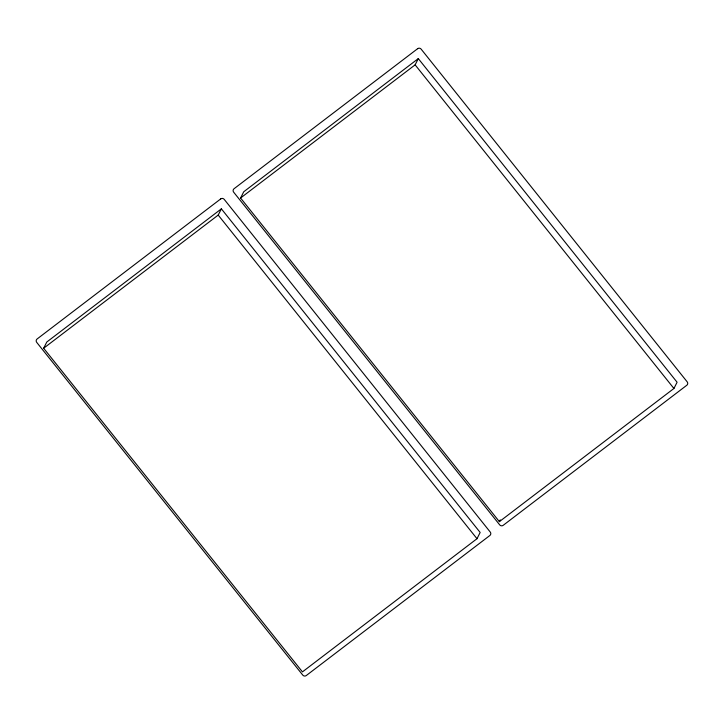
<?xml version="1.0" encoding="UTF-8"?>
<svg xmlns="http://www.w3.org/2000/svg" width="724" height="724" viewBox="0 0 724 724"><rect width="100%" height="100%" fill="white"/><g stroke="black" fill="none" stroke-linecap="round" stroke-linejoin="round"><path stroke-width="1.09" d="M43.648 348.244L46.816 342L221.372 208.838L480.166 532.466L476.998 538.71L302.442 671.881L43.648 348.244L218.205 215.082L221.372 208.838M240.576 198.014L243.744 191.77L418.3 58.599L677.094 382.236L673.926 388.48L499.37 521.651L240.576 198.014L415.123 64.852L418.3 58.599M499.37 521.651L500.275 519.859M415.123 64.852L673.926 388.48M218.205 215.082L476.998 538.71M220.72 198.91L37.114 338.977A2.498 2.425 26.9 0 0 36.734 342.398L302.768 675.094A2.498 2.425 26.9 0 0 306.261 675.555L489.867 535.489A2.498 2.425 26.9 0 0 490.257 532.068L224.214 199.372A2.498 2.425 26.9 0 0 220.72 198.91M417.648 48.68L234.042 188.747A2.498 2.425 26.9 0 0 233.653 192.168L499.696 524.864A2.498 2.425 26.9 0 0 503.189 525.325L686.795 385.259A2.498 2.425 26.9 0 0 687.176 381.838L421.142 49.142A2.498 2.425 26.9 0 0 417.648 48.68"/></g></svg>
